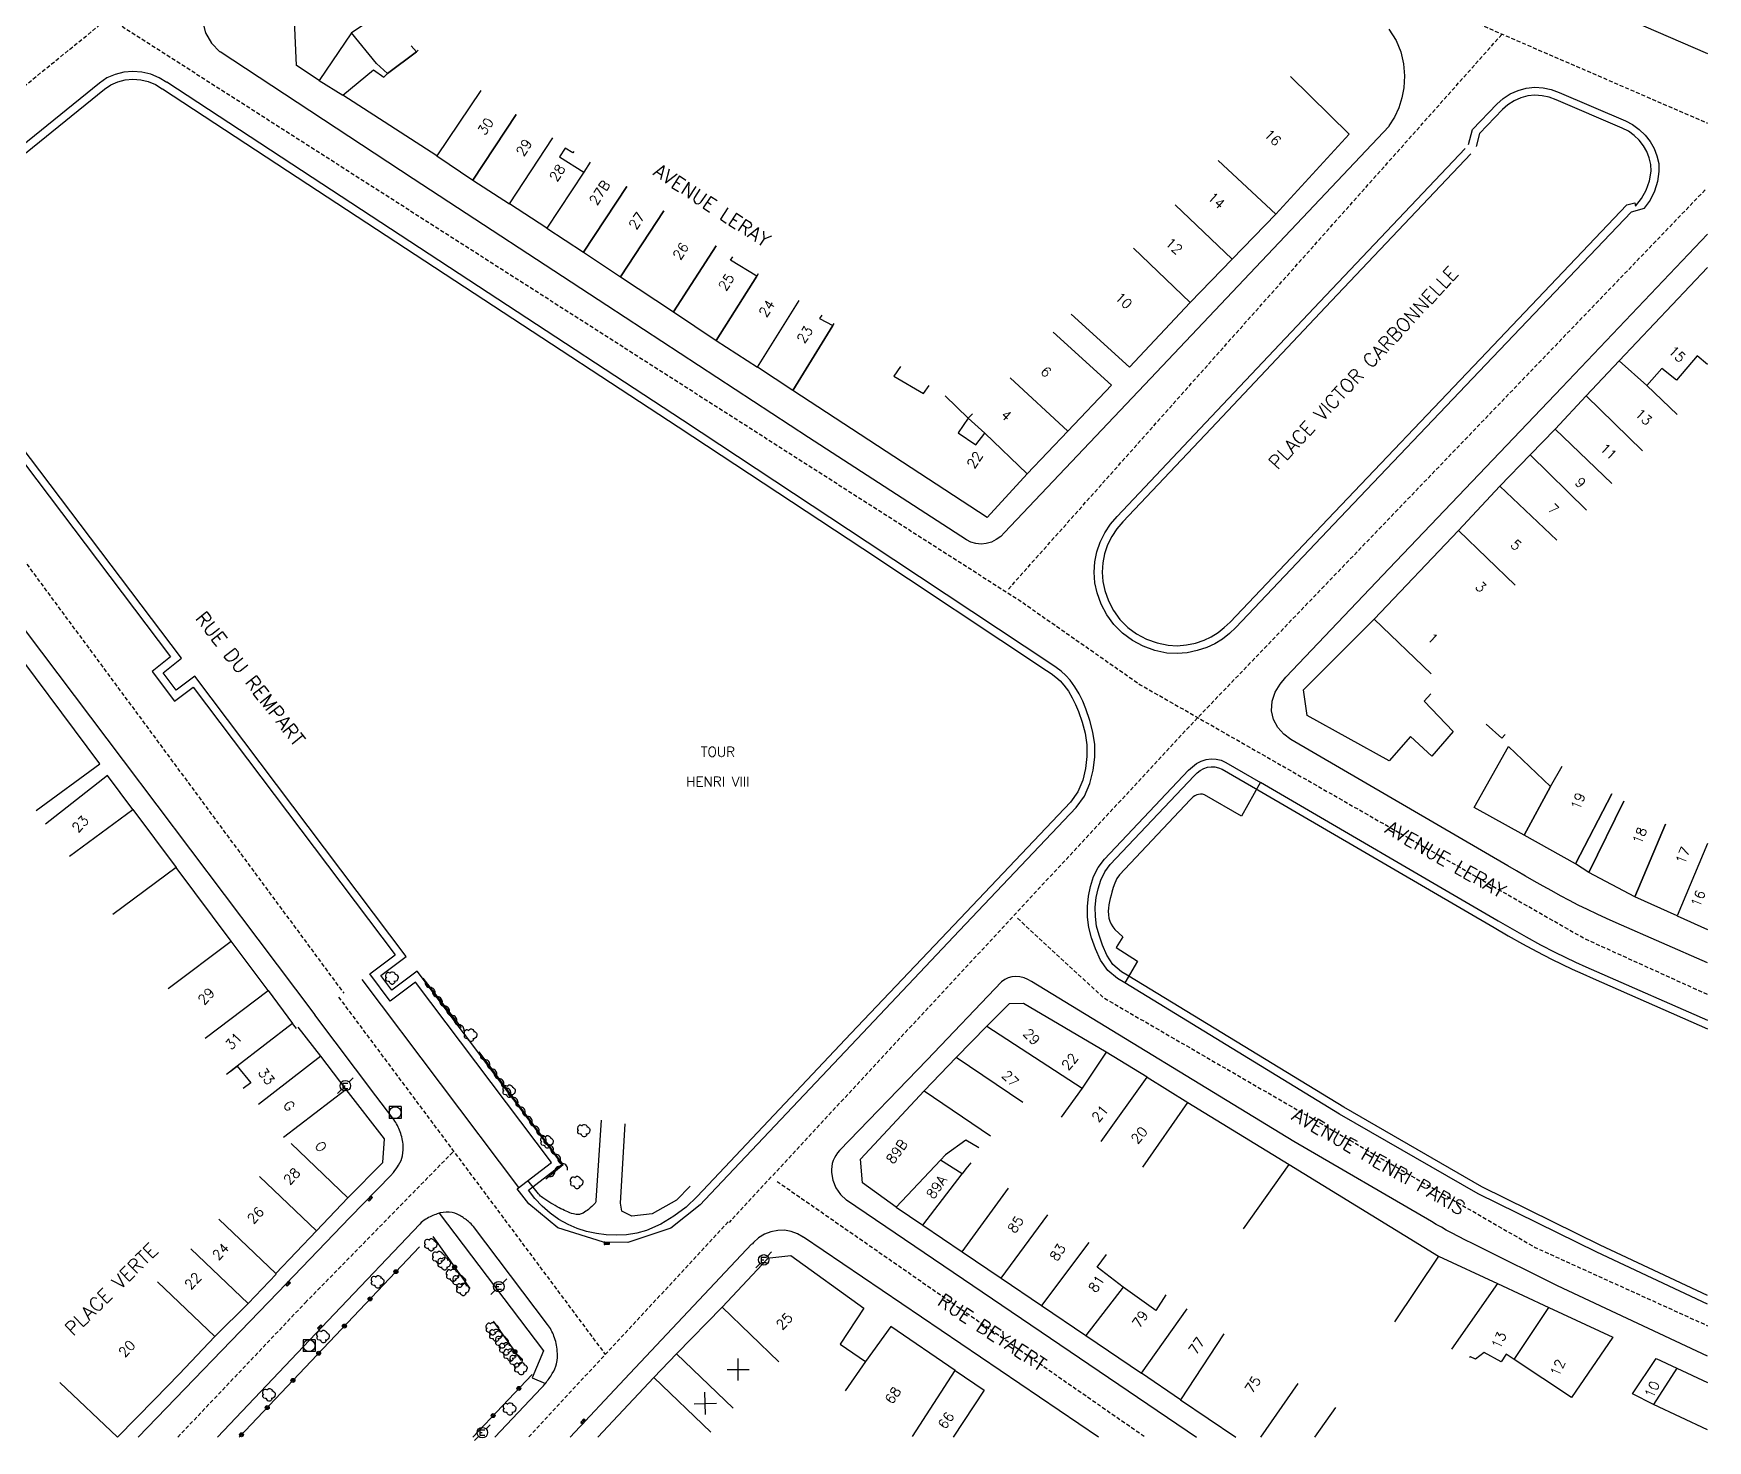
# Model space of a CAD drawing. Header units: millimetres. Extents: x 79999 to 81000, y 145000 to 146000.
# Drawn here: x 80787.5 to 81000, y 144999.6 to 145178.2 of the extents above; entities that cross this region are included whole.
import ezdxf
from ezdxf.enums import TextEntityAlignment as Align

# ---------------------------------------------------------------- set-up
doc = ezdxf.new("R2010")
doc.units = ezdxf.units.MM
doc.linetypes.add('DASHED', pattern=[0.75, 0.5, -0.25])
doc.layers.get('0').update_dxf_attribs({"linetype": 'CONTINUOUS'})
for name, color, linetype in [('W0001', 6, 'DASHED'), ('W0008', 7, 'CONTINUOUS'), ('W0100', 7, 'CONTINUOUS'), ('W0300', 7, 'CONTINUOUS'), ('W0302', 3, 'CONTINUOUS'), ('W0310', 3, 'CONTINUOUS'), ('W0322', 7, 'CONTINUOUS'), ('W0400', 7, 'CONTINUOUS'), ('W0420', 7, 'CONTINUOUS'), ('W0471', 7, 'CONTINUOUS'), ('W0989', 7, 'CONTINUOUS'), ('W0991', 7, 'CONTINUOUS'), ('W1102', 7, 'CONTINUOUS')]:
    doc.layers.add(name, color=color, linetype=linetype)
doc.styles.get("Standard").update_dxf_attribs({"font": 'romans.shx', "width": 0.85})

# ---------------------------------------------------------------- blocks, each defined once
blk = doc.blocks.new('t310o')
at = {"color": 0, "linetype": 'Continuous'}
for centre, start, end in [((-0.5, 0.38), 216.8699, 323.1304), ((0.5, -0.37), 36.8699, 143.1303)]:
    blk.add_arc(centre, 0.625, start, end, dxfattribs=at)
blk = doc.blocks.new('t322o')
at = {"color": 0, "linetype": 'Continuous'}
for radius in [0.25, 0.15]:
    blk.add_circle((0, 0), radius, dxfattribs=at)
blk = doc.blocks.new('t991o')
at = {"color": 0, "linetype": 'Continuous'}
for p, q in [((-1, 1), (1, -1)), ((-1, -1), (1, 1))]:
    blk.add_line(p, q, dxfattribs=at)
blk = doc.blocks.new('T300')
for p, q in [((-0.8, 0.51), (-0.86, 0.34)), ((-0.86, 0.34), (-0.86, 0.17)), ((-0.86, 0.17), (-0.74, 0.06)), ((-0.69, 0.63), (-0.8, 0.51)), ((-0.8, -0.06), (-0.74, 0.06)), ((-0.74, 0.06), (-0.69, 0.11)), ((-0.57, 0.69), (-0.69, 0.63)), ((-0.46, 0.69), (-0.57, 0.69)), ((-0.29, 0.63), (-0.46, 0.69)), ((-0.29, 0.63), (-0.17, 0.74)), ((-0.23, 0.57), (-0.29, 0.63)), ((-0.17, 0.74), (-0.06, 0.8)), ((-0.06, 0.8), (0.06, 0.8)), ((0.06, 0.8), (0.23, 0.74)), ((0.23, 0.74), (0.34, 0.63)), ((0.34, 0.63), (0.4, 0.51)), ((0.46, 0.46), (0.34, 0.46)), ((0.4, 0.51), (0.4, 0.46)), ((0.57, 0.4), (0.46, 0.46)), ((0.57, 0.4), (0.69, 0.29)), ((0.69, 0.29), (0.74, 0.17)), ((0.74, 0.06), (0.69, -0.17)), ((0.74, 0.17), (0.74, 0.06)), ((-0.8, -0.17), (-0.8, -0.06)), ((-0.8, -0.23), (-0.8, -0.17)), ((-0.74, -0.34), (-0.8, -0.23)), ((-0.69, -0.4), (-0.74, -0.34)), ((-0.51, -0.46), (-0.69, -0.4)), ((-0.4, -0.46), (-0.51, -0.46)), ((-0.4, -0.46), (-0.34, -0.46)), ((-0.34, -0.46), (-0.34, -0.4)), ((-0.34, -0.51), (-0.34, -0.46)), ((-0.29, -0.63), (-0.34, -0.51)), ((-0.17, -0.74), (-0.29, -0.63)), ((-0.06, -0.8), (-0.17, -0.74)), ((0.06, -0.8), (-0.06, -0.8)), ((0.17, -0.74), (0.06, -0.8)), ((0.23, -0.69), (0.17, -0.74)), ((0.29, -0.46), (0.23, -0.46)), ((0.29, -0.63), (0.23, -0.69)), ((0.46, -0.4), (0.29, -0.46)), ((0.34, -0.51), (0.29, -0.63)), ((0.34, -0.51), (0.34, -0.46)), ((0.57, -0.34), (0.46, -0.4)), ((0.63, -0.29), (0.57, -0.34)), ((0.69, -0.17), (0.63, -0.29))]:
    blk.add_line(p, q)
blk = doc.blocks.new('T471')
for p, q in [((-0.333334, 0.333334), (-0.333334, -0.333334)), ((-0.333334, 0.333334), (0.333334, 0.333334)), ((-0.333334, 0), (0, 0)), ((0.500001, 0.500001), (1.000002, 1.000002)), ((-0.500001, -0.500001), (-1.000002, -1.000002)), ((-0.333334, -0.333334), (0.333334, -0.333334))]:
    blk.add_line(p, q)
blk.add_ellipse((0, 0), major_axis=(0.471405, 0.471405), ratio=1, start_param=5.4977871438, end_param=11.780972451)
blk = doc.blocks.new('T400')
for p, q in [((-0.15, 0.3), (0.15, 0.3)), ((-0.15, -0.25), (-0.15, 0.3)), ((-0.15, 0.15), (0.15, 0.15)), ((-0.15, 0), (0.15, 0)), ((0.15, 0.3), (0.15, -0.25)), ((-0.15, -0.15), (0.15, -0.15)), ((-0.15, -0.25), (-0.15, -0.3)), ((-0.15, -0.3), (0.15, -0.3)), ((0.15, -0.3), (0.15, -0.25))]:
    blk.add_line(p, q)
blk = doc.blocks.new('T420')
for p, q in [((0.75, 0.75), (-0.75, 0.75)), ((-0.75, 0.75), (-0.75, -0.75)), ((0.75, 0.75), (0.75, -0.75)), ((0.75, -0.75), (-0.75, -0.75))]:
    blk.add_line(p, q)
blk.add_ellipse((0, 0), major_axis=(-0.53, 0.53), ratio=1, start_param=3.926991, end_param=10.210176)

msp = doc.modelspace()

# ---------------------------------------------------------------- linework, layer by layer
at = {"layer": 'W0001', "flags": 128}
for points in [[(80714.41, 145292.79), (80772.32, 145265.54), (80818.35, 145245.57), (80864.82, 145225.41), (80896, 145211.92), (80921.34, 145200.89), (80951.9, 145187.65), (80961.51, 145183.5), (81000, 145166.82)], [(80665.28, 145269.64), (80795.89, 145180.93), (80912.71, 145106.2), (80927.98, 145095.53), (80984.43, 145063.28), (81000, 145056.21)], [(80593.39, 145000), (80645.94, 145043.32), (80662.36, 145064.91), (80684.27, 145086.81), (80752.82, 145144.41), (80779.91, 145166.32), (80856.97, 145228.82)], [(80911.25, 145107.66), (80973.92, 145178.12)], [(80999.7, 145158.35), (80934.89, 145090.94), (80875.78, 145027.26)], [(80758.54, 145148.84), (80826.87, 145056.37)], [(80912.41, 145065.87), (80923.34, 145055.78), (80978.1, 145024.1), (81000, 145014.15)], [(80826.21, 145055.87), (80860.07, 145010.5)], [(80881.88, 145032.48), (80928.66, 145000)]]:
    msp.add_lwpolyline(points, dxfattribs=at)
at = {"layer": 'W0001'}
for points in [[(80805.8, 145000), (80821.98, 145017.06), (80840.82, 145036.29)], [(80875.69, 145027.34), (80850.33, 145000)]]:
    msp.add_lwpolyline(points, dxfattribs=at)
at = {"layer": 'W0008', "flags": 128}
for points in [[(80960.92, 145192.57), (81000, 145175.64)], [(80872.7, 145030.15), (80872.1, 145029.5), (80868.41, 145026.54), (80862.94, 145024.72), (80859.84, 145024.75), (80854.04, 145026.57), (80850.38, 145029.64), (80848.9, 145031.55), (80853.24, 145034.88), (80835.99, 145057.77), (80832.77, 145055.37), (80830.17, 145058.84), (80833.4, 145061.23)], [(80849.09, 145031.71), (80829.21, 145058.11)], [(80870.87, 145031.87), (80869.11, 145030.11), (80866.04, 145028.36), (80863.43, 145028.05), (80862.18, 145028.69), (80862, 145029.7), (80862.6, 145039.79)], [(80839, 145028.43), (80852.24, 145010.95), (80850.79, 145007.54), (80852.48, 145006.83)], [(80878.67, 145024.54), (80862.53, 145007.37), (80855.6, 145000)]]:
    msp.add_lwpolyline(points, dxfattribs=at)
at = {"layer": 'W0008'}
for points in [[(80811.79, 145184.81), (80810.74, 145184.25), (80809.88, 145183.43), (80809.27, 145182.42), (80808.94, 145181.27), (80808.92, 145179.75), (80809.31, 145178.28), (80810.07, 145176.96), (80811.15, 145175.88)], [(80959.53, 145178.74), (80960.48, 145177.29), (80961.08, 145175.87), (80961.41, 145174.36), (80961.52, 145172.84), (80961.44, 145171.32), (80961.21, 145170.02), (80960.82, 145168.77), (80960.27, 145167.57), (80959.56, 145166.46)], [(80959.57, 145166.43), (80948.58, 145154.8), (80929.27, 145134.41), (80910.77, 145114.83), (80910.27, 145114.36), (80909.71, 145113.95), (80909.09, 145113.63), (80908.42, 145113.44), (80907.77, 145113.39), (80907.12, 145113.46), (80906.49, 145113.64), (80905.91, 145113.94), (80885.88, 145126.93), (80860.25, 145143.67), (80835.67, 145159.73), (80811.17, 145175.89)], [(80804.4, 145171.98), (80803.43, 145172.59), (80802.37, 145173.04), (80801.25, 145173.31), (80800.1, 145173.39), (80798.97, 145173.29), (80797.86, 145173.01), (80796.81, 145172.55), (80795.86, 145171.91), (80769.28, 145150.41)], [(80872.72, 145030.13), (80891.99, 145050.55), (80905.05, 145064.32), (80919.86, 145079.94), (80920.9, 145081.37), (80921.6, 145082.98), (80922, 145084.66), (80922.22, 145086.34), (80922.22, 145087.93), (80921.98, 145089.49), (80921.57, 145091), (80921.08, 145092.47), (80920.69, 145093.43), (80920.23, 145094.36), (80919.68, 145095.25), (80919.07, 145096.09), (80918.52, 145096.69), (80917.93, 145097.23), (80917.3, 145097.73), (80916.64, 145098.19), (80893.3, 145113.63), (80869.86, 145129.09), (80845.22, 145145.26), (80822.87, 145159.91), (80804.42, 145172)], [(80969.66, 145164.12), (80970.17, 145166.02), (80973.26, 145169.23), (80974.06, 145169.95), (80974.96, 145170.54), (80975.95, 145170.98), (80976.99, 145171.26), (80978.06, 145171.37), (80979.12, 145171.29), (80980.17, 145171.07), (80981.16, 145170.71), (80989.57, 145167.11), (80990.49, 145166.63), (80991.34, 145166.03), (80992.08, 145165.31), (80992.71, 145164.49), (80993.21, 145163.62), (80993.58, 145162.68), (80993.8, 145161.69), (80993.84, 145160.68), (80993.67, 145159.41), (80993.29, 145158.18), (80992.71, 145157.04), (80991.95, 145156.01), (80991.96, 145155.97), (80990.29, 145155.53), (80971.85, 145136.17), (80952.53, 145115.85), (80940.11, 145102.79), (80939.3, 145102.01), (80938.42, 145101.32), (80937.46, 145100.73), (80936.44, 145100.26), (80935.22, 145099.85), (80933.96, 145099.58), (80932.66, 145099.47), (80931.37, 145099.55), (80929.84, 145099.87), (80928.37, 145100.4), (80926.99, 145101.13), (80925.74, 145102.06), (80924.65, 145103.15), (80923.75, 145104.4), (80923.03, 145105.75), (80922.51, 145107.19), (80922.23, 145108.48), (80922.15, 145109.8), (80922.24, 145111.11), (80922.49, 145112.4), (80922.91, 145113.64), (80923.49, 145114.81), (80924.21, 145115.9), (80925.05, 145116.9), (80936.98, 145129.52), (80950.79, 145144.12), (80969.23, 145163.61)], [(81000, 145060.21), (80988.41, 145065.29), (80987.19, 145065.84), (80985.98, 145066.39), (80984.78, 145066.97), (80983.58, 145067.56), (80982.46, 145068.14), (80981.35, 145068.74), (80980.25, 145069.35), (80979.15, 145069.96), (80978.01, 145070.6), (80976.89, 145071.24), (80975.76, 145071.88), (80974.64, 145072.54), (80947.1, 145088.59), (80946.2, 145089.25), (80945.45, 145090.1), (80944.92, 145091.1), (80944.66, 145092.22), (80944.73, 145093.44), (80945.12, 145094.59), (80945.73, 145095.61), (80946.48, 145096.5), (80959.6, 145110.26), (80981.49, 145133.25), (81000, 145152.71)], [(80774.01, 145139.87), (80804.89, 145099.06), (80802.54, 145097.21), (80805.38, 145093.44), (80807.77, 145095.23), (80833.4, 145061.23)], [(80759.95, 145137.28), (80782.26, 145107.89), (80798.88, 145085.89), (80815.95, 145063.24), (80823.2, 145053.63)], [(80926.01, 145057.67), (80925.1, 145058.23), (80923.86, 145059.26), (80922.95, 145060.57), (80922.31, 145061.98), (80921.8, 145063.4), (80921.46, 145064.69), (80921.29, 145066.01), (80921.27, 145067.35), (80921.42, 145068.67), (80921.68, 145069.92), (80922.07, 145071.16), (80922.65, 145072.33), (80923.45, 145073.38), (80934.13, 145084.67), (80934.6, 145085.11), (80935.12, 145085.51), (80935.7, 145085.82), (80936.34, 145086.02), (80936.98, 145086.1), (80937.63, 145086.08), (80938.27, 145085.94), (80938.87, 145085.67), (80943.25, 145083.13), (80943.25, 145083.14), (80973.42, 145065.55), (80975.2, 145064.52), (80976.99, 145063.51), (80978.8, 145062.52), (80980.63, 145061.57), (80981.93, 145060.93), (80983.25, 145060.32), (80984.57, 145059.73), (80985.9, 145059.14), (81000, 145052.94)], [(80943.25, 145083.14), (80940.82, 145078.83), (80936.15, 145081.53), (80935.9, 145081.63), (80935.64, 145081.64), (80935.38, 145081.61), (80935.15, 145081.54), (80934.91, 145081.43), (80934.7, 145081.28), (80934.52, 145081.11), (80934.34, 145080.93), (80925.37, 145071.4), (80925, 145070.91), (80924.74, 145070.35), (80924.55, 145069.77), (80924.39, 145069.2), (80924.29, 145068.8), (80924.18, 145068.4), (80924.09, 145068), (80924.01, 145067.6), (80923.95, 145067.18), (80923.93, 145066.76), (80923.94, 145066.33), (80924, 145065.91), (80924.11, 145065.51), (80924.28, 145065.13), (80924.51, 145064.78), (80924.78, 145064.47), (80925.78, 145063.5), (80924.91, 145062.16), (80927.65, 145060.44), (80926.01, 145057.67)], [(81000, 145010.29), (80980.95, 145019.23), (80971.09, 145024.14), (80970.18, 145024.58), (80969.28, 145025.03), (80968.38, 145025.49), (80967.48, 145025.95), (80966.84, 145026.3), (80966.21, 145026.65), (80965.57, 145027.01), (80964.94, 145027.37), (80947.5, 145037.53), (80914.2, 145057.87), (80913.73, 145058.12), (80913.23, 145058.32), (80912.71, 145058.44), (80912.17, 145058.47), (80911.69, 145058.43), (80911.22, 145058.31), (80910.78, 145058.11), (80910.39, 145057.8), (80900.95, 145047.92), (80889.81, 145036.38), (80889.56, 145036.09), (80889.34, 145035.78), (80889.16, 145035.45), (80889.01, 145035.11), (80888.89, 145034.75), (80888.82, 145034.37), (80888.79, 145034), (80888.79, 145033.62), (80888.97, 145032.61), (80889.36, 145031.66), (80889.95, 145030.81), (80890.69, 145030.11)], [(81000, 145016.89), (80985.94, 145023.47), (80970.9, 145030.88), (80953.3, 145041.02), (80926.01, 145057.66)], [(80890.7, 145030.14), (80926.45, 145005.88), (80935.13, 145000)], [(80885.2, 145025.38), (80884.46, 145025.82), (80883.66, 145026.12), (80882.82, 145026.27), (80881.96, 145026.26), (80881.1, 145026.09), (80880.28, 145025.76), (80879.54, 145025.29), (80878.88, 145024.71), (80878.7, 145024.51)], [(80922.7, 145000), (80885.22, 145025.39)]]:
    msp.add_lwpolyline(points, dxfattribs=at)
for points in [[(80800.77, 145000), (80818.49, 145018.36), (80827.64, 145027.87), (80832.88, 145033.27, 0.031951), (80833.17, 145033.61, 0.012725), (80833.84, 145034.55, 0.096325), (80834.33, 145035.72, 0.080848), (80834.4, 145037.22, 0.065943), (80833.96, 145038.97, 0.067708), (80833.1, 145040.5), (80830.94, 145043.35), (80823.2, 145053.63)], [(80846.05, 145000), (80851.99, 145006.25, 0.030236), (80852.49, 145006.83, 0.015406), (80853.35, 145008.07, 0.091002), (80853.88, 145009.33, 0.076006), (80853.98, 145010.95, 0.065411), (80853.56, 145012.83, 0.074748), (80852.75, 145014.31), (80843.33, 145026.75, 0.061327), (80842.73, 145027.37, 0.037842), (80841.59, 145028.15, 0.114523), (80840.27, 145028.56, 0.102866), (80838.75, 145028.35, 0.04569), (80837.3, 145027.68, 0.07248), (80836.51, 145027.06), (80825.66, 145015.62), (80810.83, 145000)]]:
    msp.add_lwpolyline(points, format="xyb", dxfattribs=at)
at = {"layer": 'W0008', "flags": 128}
msp.add_lwpolyline([(80859.57, 145040.26), (80858.89, 145030.03, -0.161424), (80858.77, 145029.73, -0.043661), (80857.94, 145028.92, -0.048213), (80857.26, 145028.46, -0.076976), (80856.78, 145028.29, -0.125409), (80856.02, 145028.34, -0.047756), (80854.23, 145029.11, -0.023836), (80852.14, 145030.38, -0.077075), (80851.58, 145030.9), (80850.26, 145032.59)], format="xyb", dxfattribs=at)
at = {"layer": 'W0100'}
for p, q in [((80795.89, 145085.49), (80770.65, 145119.32)), ((80787.84, 145079.54), (80795.89, 145085.49)), ((80796.89, 145084), (80789.01, 145077.84)), ((80800.1, 145079.7), (80796.89, 145084)), ((80792.07, 145073.74), (80800.1, 145079.7)), ((80800.1, 145079.7), (80805.6, 145072.32)), ((80805.6, 145072.32), (80797.56, 145066.37)), ((80812.57, 145062.98), (80805.6, 145072.32)), ((80804.6, 145056.94), (80812.57, 145062.98)), ((80817.26, 145056.69), (80812.57, 145062.98)), ((80809.28, 145050.67), (80817.26, 145056.69)), ((80817.26, 145056.69), (80820.37, 145052.51)), ((80820.37, 145052.51), (80813.33, 145047.1)), ((80820.86, 145051.89), (80820.37, 145052.51)), ((80904.63, 145048.19), (80908.5, 145052.17)), ((80908.5, 145052.17), (80920.63, 145044.29)), ((80923.67, 145048.88), (80920.63, 145044.29)), ((80928.85, 145045.69), (80923.67, 145048.88)), ((80813.33, 145047.1), (80811.97, 145046.04)), ((80812.45, 145046.41), (80813.33, 145047.1)), ((80813.33, 145047.1), (80815.09, 145044.98)), ((80904.63, 145048.19), (80900.55, 145043.98)), ((80913.06, 145042.51), (80904.63, 145048.19)), ((80815.09, 145044.98), (80814.12, 145044.28)), ((80920.63, 145044.29), (80917.96, 145040.63)), ((80923.04, 145037.52), (80928.85, 145045.69)), ((80928.85, 145045.69), (80934.03, 145042.51)), ((80900.55, 145043.98), (80908.97, 145038.26)), ((80928.31, 145034.29), (80934.03, 145042.51)), ((80934.03, 145042.51), (80946.87, 145034.62)), ((80903.28, 145035.84), (80902.62, 145035.18)), ((80902.62, 145035.18), (80897, 145029.2)), ((80905.37, 145033.43), (80902.62, 145035.18)), ((80905.84, 145034.06), (80905.37, 145033.43)), ((80906.5, 145034.85), (80905.84, 145034.06)), ((80941.1, 145026.43), (80946.87, 145034.62)), ((80946.87, 145034.62), (80965.84, 145022.98)), ((80900.37, 145026.92), (80905.37, 145033.43)), ((80905.39, 145023.53), (80911.25, 145031.63)), ((80897, 145029.2), (80900.37, 145026.92)), ((80910.35, 145020.17), (80916.27, 145028.24)), ((80900.37, 145026.92), (80905.39, 145023.53)), ((80905.39, 145023.53), (80910.35, 145020.17)), ((80921.45, 145024.73), (80915.46, 145016.71)), ((80922.53, 145021.59), (80923.69, 145023.21)), ((80965.84, 145022.98), (80960.28, 145014.66)), ((80965.84, 145022.98), (80973.35, 145019.49)), ((80925.81, 145019.06), (80922.53, 145021.59)), ((80910.35, 145020.17), (80915.46, 145016.71)), ((80925.81, 145019.06), (80921.06, 145012.92)), ((80929.96, 145016.1), (80925.81, 145019.06)), ((80973.35, 145019.49), (80967.51, 145011.17)), ((80973.35, 145019.49), (80979.84, 145016.47)), ((80915.46, 145016.71), (80921.06, 145012.92)), ((80931.25, 145018.09), (80929.96, 145016.1)), ((80928.14, 145008.12), (80933.93, 145016.28)), ((80975.45, 145009.88), (80979.84, 145016.47)), ((80979.84, 145016.47), (80987.96, 145012.69)), ((80896.32, 145014.05), (80893.11, 145009.59)), ((80904.49, 145008.48), (80896.32, 145014.05)), ((80921.06, 145012.92), (80928.14, 145008.12)), ((80938.61, 145013.1), (80933.11, 145004.75)), ((80987.96, 145012.69), (80982.72, 145005.05)), ((80893.11, 145009.59), (80890.52, 145005.9)), ((80899.08, 145000.07), (80904.49, 145008.48)), ((80904.49, 145008.48), (80908.19, 145005.96)), ((80933.11, 145004.75), (80928.14, 145008.12)), ((80982.72, 145005.05), (80975.45, 145009.88)), ((80996.1, 145008.75), (80993.13, 145004.15)), ((80993.46, 145009.98), (80996.1, 145008.75)), ((80996.1, 145008.75), (81000, 145006.94)), ((80943.29, 145000), (80948.03, 145006.81)), ((80933.11, 145004.75), (80940.12, 145000)), ((81000, 145000.95), (80993.13, 145004.15)), ((80950.13, 145000), (80952.8, 145003.76))]:
    msp.add_line(p, q, dxfattribs=at)
for points in [[(80820.52, 145181.74), (80829, 145188.66), (80834.02, 145182.37), (80833.39, 145181.97), (80827.86, 145178.3), (80823.77, 145172.25), (80820.86, 145174.12), (80820.52, 145181.74)], [(80823.77, 145172.25), (80826.74, 145170.35), (80830.64, 145173.58), (80831.98, 145172.64), (80832.41, 145173.12), (80831.03, 145174.37), (80827.86, 145178.3), (80823.77, 145172.25)], [(80835.45, 145176.64), (80836.1, 145175.86), (80832.41, 145173.12), (80831.03, 145174.37), (80827.86, 145178.3)], [(80838.68, 145162.66), (80826.74, 145170.35), (80830.64, 145173.58), (80831.98, 145172.64), (80832.41, 145173.12), (80836.1, 145175.86), (80836.33, 145176.07)], [(80947.08, 145172.74), (80954.52, 145165.4), (80945.2, 145155.28), (80937.86, 145162.07)], [(80844.26, 145170.96), (80838.68, 145162.66)], [(80844.26, 145170.96), (80838.68, 145162.66), (80843.26, 145159.59), (80848.78, 145167.92)], [(80848.78, 145167.92), (80843.26, 145159.59), (80847.92, 145156.58), (80853.4, 145164.95)], [(80856.07, 145163.21), (80855.96, 145163.04), (80855, 145163.65), (80854.28, 145162.53), (80857.34, 145160.61), (80852.66, 145153.5), (80847.92, 145156.58), (80853.4, 145164.95)], [(80858.14, 145161.87), (80857.34, 145160.61), (80852.66, 145153.5), (80857.32, 145150.42), (80862.8, 145158.79)], [(80932.41, 145156.46), (80939.65, 145149.57), (80945.2, 145155.28), (80937.86, 145162.07)], [(80862.8, 145158.79), (80857.32, 145150.42), (80862.02, 145147.31), (80867.51, 145155.67)], [(80867.51, 145155.67), (80862.02, 145147.31), (80868.73, 145142.86), (80874.17, 145151.25)], [(80927.12, 145150.95), (80934.34, 145144.03), (80939.65, 145149.57), (80932.41, 145156.46)], [(80874.17, 145151.25), (80868.73, 145142.86), (80874.15, 145139.24), (80879.31, 145147.39)], [(80927.12, 145150.95), (80934.34, 145144.03), (80926.61, 145135.85), (80919.2, 145142.58)], [(80879.31, 145147.39), (80875.98, 145149.44), (80876.26, 145149.86)], [(80988.8, 145136.63), (81000, 145148.51)], [(80879.5, 145147.69), (80879.31, 145147.39), (80874.15, 145139.24), (80879.38, 145135.85), (80884.7, 145144.32)], [(80887.57, 145142.43), (80887.27, 145142.03), (80888.95, 145141.11), (80883.88, 145132.89), (80879.38, 145135.85), (80884.7, 145144.32)], [(80903.2, 145132.2), (80906.15, 145129.35), (80904.88, 145127.52), (80907.13, 145125.97), (80908.24, 145127.47), (80913.63, 145122.28), (80908.57, 145116.74), (80883.88, 145132.89), (80888.95, 145141.11), (80889.14, 145141.4)], [(80911.46, 145134.47), (80918.81, 145127.7), (80924.35, 145133.56), (80916.95, 145140.29)], [(80897.53, 145135.91), (80896.72, 145134.71), (80900.45, 145132.51), (80901.18, 145133.53)], [(80984.61, 145132.21), (80988.8, 145136.63), (80992.31, 145133.51), (80996.15, 145129.85)], [(81000, 145136.16), (80998.7, 145137.29), (80996.07, 145134.17), (80994.2, 145135.69), (80992.31, 145133.51), (80988.8, 145136.63)], [(80906.71, 145129.91), (80906.15, 145129.35), (80908.24, 145127.47), (80913.63, 145122.28), (80918.81, 145127.7), (80911.46, 145134.47)], [(80980.65, 145127.98), (80984.61, 145132.21), (80991.76, 145125.21)], [(80991.76, 145125.21), (80984.61, 145132.21)], [(80977.48, 145124.69), (80980.65, 145127.98), (80987.86, 145121.05)], [(80987.86, 145121.05), (80980.65, 145127.98)], [(80973.63, 145120.75), (80977.48, 145124.69), (80984.63, 145117.69)], [(80984.63, 145117.69), (80977.48, 145124.69)], [(80968.4, 145115.11), (80973.63, 145120.75), (80980.89, 145113.87)], [(80980.89, 145113.87), (80973.63, 145120.75)], [(80957.69, 145103.83), (80968.4, 145115.11), (80975.6, 145108.17)], [(80975.6, 145108.17), (80968.4, 145115.11)], [(80948.7, 145094.87), (80957.69, 145103.83), (80964.9, 145096.9)], [(80964.9, 145096.9), (80957.69, 145103.83)], [(80964.88, 145094.36), (80964.04, 145093.44), (80967.72, 145089.57), (80965.02, 145086.46), (80962.28, 145088.97), (80959.58, 145085.86), (80949.18, 145091.62), (80948.7, 145094.87)], [(80974.32, 145089.2), (80973.87, 145088.75), (80971.91, 145090.52)], [(80974.75, 145087.7), (80980.06, 145082.6), (80976.74, 145076.44), (80970.39, 145079.95), (80974.75, 145087.7)], [(80980.06, 145082.6), (80981.56, 145085.2)], [(80987.87, 145081.68), (80983.26, 145072.8), (80976.74, 145076.44), (80980.06, 145082.6)], [(80989.37, 145080.75), (80984.95, 145071.69), (80983.26, 145072.8), (80987.87, 145081.68)], [(80994.68, 145077.83), (80990.77, 145068.58), (80984.95, 145071.69), (80989.37, 145080.75)], [(80996.13, 145066.18), (80990.77, 145068.58), (80994.68, 145077.83)], [(81000, 145075.37), (80996.13, 145066.18)], [(81000, 145075.37), (80996.13, 145066.18), (81000, 145064.44)], [(80923.67, 145048.88), (80913.18, 145055.04), (80911.33, 145055), (80908.5, 145052.17)], [(80798.14, 145000), (80802.87, 145004.82), (80805.97, 145008.02), (80810.51, 145012.79), (80814.74, 145016.97), (80818.31, 145020.69), (80818.24, 145020.76), (80823.4, 145026.19), (80827.41, 145030.39), (80831.84, 145034.89), (80832.03, 145037.87), (80827.16, 145044.16), (80823.95, 145048.35), (80821.07, 145052.04)], [(80897, 145029.2), (80892.71, 145032.29), (80892.48, 145035.3), (80900.55, 145043.98)], [(80907.48, 145036.74), (80905.84, 145037.71), (80903.28, 145035.84)], [(80880.59, 145022.74), (80883.63, 145023.08), (80892.9, 145016.39)], [(80892.9, 145016.39), (80889.9, 145011.79), (80893.11, 145009.59)], [(80975.45, 145009.88), (80974.44, 145010.56), (80973.82, 145009.56), (80971.63, 145010.76), (80970.55, 145009.89), (80969.89, 145010.22), (80969.8, 145010.11)], [(80993.13, 145004.15), (80990.46, 145005.5), (80993.46, 145009.98)], [(80908.19, 145005.96), (80904.23, 145000)]]:
    msp.add_lwpolyline(points, dxfattribs=at)
at = {"layer": 'W0100', "flags": 128}
msp.add_lwpolyline([(80880.68, 145022.66), (80874.91, 145016.51), (80869.1, 145010.6), (80866.25, 145007.58), (80859.12, 145000)], dxfattribs=at)
at = {"layer": 'W0302'}
for points in [[(80769.91, 145149.64), (80796.49, 145171.13), (80797.3, 145171.68), (80798.2, 145172.07), (80799.14, 145172.31), (80800.11, 145172.39), (80801.1, 145172.32), (80802.06, 145172.09), (80802.97, 145171.71), (80803.8, 145171.18)], [(80803.87, 145171.16), (80822.32, 145159.07), (80844.67, 145144.42), (80869.31, 145128.26), (80892.75, 145112.8), (80916.09, 145097.35), (80916.68, 145096.94), (80917.26, 145096.49), (80917.8, 145096), (80918.29, 145095.46), (80918.86, 145094.69), (80919.36, 145093.87), (80919.78, 145093.01), (80920.14, 145092.13), (80920.6, 145090.76), (80920.98, 145089.36), (80921.22, 145087.9), (80921.22, 145086.43), (80921.03, 145084.91), (80920.69, 145083.39), (80920.07, 145081.92), (80919.13, 145080.63), (80904.32, 145065.01), (80891.26, 145051.24), (80871.75, 145030.56), (80870.34, 145029.22), (80868.79, 145028.04), (80867.11, 145027.04), (80865.32, 145026.26), (80864.06, 145025.89), (80862.77, 145025.7), (80861.47, 145025.64), (80860.18, 145025.69), (80858.94, 145025.84), (80857.71, 145026.11), (80856.51, 145026.49), (80855.36, 145026.99), (80854.19, 145027.65), (80853.08, 145028.42), (80852.06, 145029.31), (80851.14, 145030.31), (80850.31, 145031.34), (80854.61, 145034.67), (80836.21, 145059.15), (80832.98, 145056.75), (80831.58, 145058.61), (80834.81, 145061.02), (80807.97, 145096.63), (80805.58, 145094.84), (80803.93, 145097.03), (80806.27, 145098.88), (80774.2, 145141.27)], [(80969.95, 145162.92), (80951.52, 145143.44), (80937.7, 145128.83), (80925.77, 145116.21), (80925.01, 145115.31), (80924.36, 145114.33), (80923.84, 145113.27), (80923.46, 145112.15), (80923.23, 145110.99), (80923.15, 145109.81), (80923.22, 145108.63), (80923.47, 145107.47), (80923.94, 145106.17), (80924.59, 145104.93), (80925.41, 145103.81), (80926.39, 145102.81), (80927.53, 145101.97), (80928.79, 145101.31), (80930.12, 145100.83), (80931.51, 145100.54), (80932.68, 145100.47), (80933.84, 145100.57), (80934.98, 145100.82), (80936.08, 145101.19), (80937, 145101.62), (80937.86, 145102.15), (80938.66, 145102.78), (80939.39, 145103.48), (80951.81, 145116.54), (80971.13, 145136.86), (80989.76, 145156.43), (80990.76, 145156.69), (80990.86, 145156.27), (80991.61, 145157.25), (80992.22, 145158.32), (80992.65, 145159.49), (80992.84, 145160.72), (80992.8, 145161.58), (80992.61, 145162.42), (80992.3, 145163.21), (80991.88, 145163.95), (80991.34, 145164.65), (80990.69, 145165.27), (80989.97, 145165.78), (80989.18, 145166.19), (80980.77, 145169.79), (80979.91, 145170.1), (80979.01, 145170.3), (80978.09, 145170.37), (80977.17, 145170.28), (80976.28, 145170.04), (80975.44, 145169.66), (80974.66, 145169.16), (80973.98, 145168.54), (80971.07, 145165.52), (80970.63, 145163.86)], [(80926.53, 145058.52), (80925.62, 145059.08), (80924.52, 145060.01), (80923.73, 145061.19), (80923.19, 145062.46), (80922.75, 145063.72), (80922.45, 145064.89), (80922.29, 145066.09), (80922.27, 145067.3), (80922.4, 145068.5), (80922.63, 145069.61), (80922.97, 145070.71), (80923.47, 145071.76), (80924.18, 145072.7), (80934.85, 145083.98), (80935.21, 145084.32), (80935.61, 145084.63), (80936.05, 145084.88), (80936.54, 145085.04), (80937, 145085.1), (80937.47, 145085.09), (80937.93, 145084.99), (80938.37, 145084.8), (80943.41, 145081.88), (80943.41, 145081.88), (80972.91, 145064.69), (80974.71, 145063.65), (80976.51, 145062.63), (80978.34, 145061.64), (80980.18, 145060.68), (80981.49, 145060.04), (80982.82, 145059.42), (80984.16, 145058.82), (80985.5, 145058.23), (81000, 145051.85)], [(81000, 145017.99), (80986.37, 145024.38), (80971.37, 145031.77), (80953.81, 145041.88), (80926.54, 145058.52)]]:
    msp.add_lwpolyline(points, dxfattribs=at)
at = {"layer": 'W0310', "flags": 128}
for points in [[(80836.91, 145058.27), (80841.76, 145052.01)], [(80852.51, 145032.78), (80854.73, 145034.63), (80844.05, 145048.92)]]:
    msp.add_lwpolyline(points, dxfattribs=at)
at = {"layer": 'W0322', "flags": 128}
for points in [[(80838.17, 145025.46), (80842.89, 145018.89)], [(80813.6, 145000), (80836.49, 145024.18)], [(80845.86, 145014.74), (80849.4, 145009.72)], [(80843.24, 145000), (80850.79, 145007.97)]]:
    msp.add_lwpolyline(points, dxfattribs=at)
at = {"layer": 'W1102', "flags": 128}
for points in [[(80823.95, 145048.35), (80816.04, 145042.23)], [(80827.16, 145044.16), (80819.24, 145038.05)], [(80827.41, 145030.39), (80820.18, 145037.29)], [(80823.4, 145026.19), (80816.17, 145033.09)], [(80818.24, 145020.76), (80811, 145027.66)], [(80814.74, 145016.97), (80807.44, 145023.92)], [(80810.51, 145012.79), (80803.21, 145019.74)], [(80874.91, 145016.51), (80882.12, 145009.58)], [(80869.1, 145010.6), (80876.31, 145003.67)], [(80798.14, 145000), (80790.84, 145006.95)], [(80866.25, 145007.58), (80873.46, 145000.65)]]:
    msp.add_lwpolyline(points, dxfattribs=at)

# ---------------------------------------------------------------- block references
at = {"layer": 'W0300'}
for p in [(80833.02, 145058.29), (80843.02, 145051.02), (80847.91, 145043.92), (80852.72, 145037.48), (80857.39, 145038.91), (80856.49, 145032.33), (80837.97, 145024.42), (80838.98, 145022.8), (80839.67, 145022.01), (80840.75, 145020.54), (80831.21, 145019.72), (80841.57, 145019.8), (80842.04, 145018.76), (80845.79, 145013.77), (80824.29, 145012.77), (80846.22, 145012.93), (80847, 145012.09), (80847.47, 145011.2), (80848.03, 145010.43), (80848.8, 145009.69), (80849.4, 145008.7), (80817.42, 145005.37), (80847.97, 145003.58)]:
    msp.add_blockref('T300', p, dxfattribs=at)
at = {"layer": 'W0310'}
for p, rotation in [((80837.83, 145057.08), 307.7422325364292), ((80838.75, 145055.9), 307.7422325364292), ((80839.67, 145054.71), 307.7422325364292), ((80840.59, 145053.53), 307.7422325364292), ((80841.51, 145052.34), 307.7422325364292), ((80844.79, 145047.93), 126.7832934690385), ((80845.69, 145046.73), 126.7832934690385), ((80846.58, 145045.53), 126.7832934690385), ((80847.48, 145044.33), 126.7832934690385), ((80848.38, 145043.13), 126.7832934690385), ((80849.28, 145041.92), 126.7832934690385), ((80850.18, 145040.72), 126.7832934690385), ((80851.07, 145039.52), 126.7832934690385), ((80851.97, 145038.32), 126.7832934690385), ((80852.87, 145037.12), 126.7832934690385), ((80853.77, 145035.92), 126.7832934690385), ((80854.67, 145034.72), 126.7832934690385), ((80853.67, 145033.74), 39.87736401218822)]:
    msp.add_blockref('t310o', p, dxfattribs=dict(at, rotation=rotation))
at = {"layer": 'W0322'}
for p, rotation in [((80833.49, 145021.01), 46.56968729346359), ((80840.94, 145021.6), 305.669437088757), ((80830.22, 145017.56), 46.56968729346359), ((80826.96, 145014.11), 46.56968729346359), ((80823.69, 145010.66), 46.56968729346359), ((80848.6, 145010.86), 305.1016917581414), ((80820.42, 145007.21), 46.56968729346359), ((80849.1, 145006.19), 46.53895683228138), ((80817.16, 145003.76), 46.56968729346359), ((80845.84, 145002.74), 46.53895683228138), ((80813.89, 145000.31), 46.56968729346359)]:
    msp.add_blockref('t322o', p, dxfattribs=dict(at, rotation=rotation))
at = {"layer": 'W0400'}
for p, rotation in [((80830.21, 145030.3), 315.65052159177), ((80860.25, 145024.6), 270.3090532944601), ((80819.78, 145019.49), 316.7238432698185), ((80823.87, 145013.95), 136.4815067913402), ((80857.27, 145002), 316.9935407954786)]:
    msp.add_blockref('T400', p, dxfattribs=dict(at, rotation=rotation))
at = {"layer": 'W0420'}
for p in [(80833.4, 145041.21), (80822.48, 145011.61)]:
    msp.add_blockref('T420', p, dxfattribs=at)
at = {"layer": 'W0471'}
for p in [(80827.07, 145044.62), (80880.19, 145022.51), (80846.56, 145019.11), (80844.46, 145000.58)]:
    msp.add_blockref('T471', p, dxfattribs=at)
at = {"layer": 'W0991'}
for p, rotation in [((80876.94, 145008.59), 45.47980151595095), ((80872.77, 145004.29), 46.70547433616718)]:
    msp.add_blockref('t991o', p, dxfattribs=dict(at, rotation=rotation))

# ---------------------------------------------------------------- texts
at = {"layer": 'W0989'}
for s, rotation, p in [('AVENUE LERAY', 326.7, (80873.63, 145156.36)), ('PLACE VICTOR CARBONNELLE', 47.205, (80956.31, 145135.76)), ('RUE DU REMPART', 307.8, (80815, 145096.26)), ('AVENUE LERAY', 330.3, (80966.77, 145073.33)), ('AVENUE HENRI PARIS', 330.3, (80958.28, 145035)), ('PLACE VERTE', 44.672, (80797.37, 145018.78)), ('RUE BEYAERT', 326.8625, (80909.17, 145013.31))]:
    msp.add_text(s, height=1.75, rotation=rotation, dxfattribs=at).set_placement(p, align=Align.MIDDLE)
at = {"layer": 'W0991'}
for s, rotation, p in [('30', 56.7382, (80844.88, 145166.41)), ('16', 316.9991, (80944.81, 145164.99)), ('29', 56.7383, (80849.75, 145163.73)), ('28', 56.7357, (80853.98, 145160.51)), ('27B', 56.732, (80859.35, 145157.99)), ('14', 317.0004, (80937.65, 145157)), ('27', 56.7281, (80864.05, 145154.43)), ('26', 56.723, (80869.64, 145150.58)), ('12', 317.0008, (80932.28, 145151.22)), ('25', 56.7176, (80875.43, 145146.65)), ('24', 56.7132, (80880.57, 145143.31)), ('10 ', 317.0012, (80926.2, 145144)), ('23', 56.7093, (80885.39, 145139.97)), ('15', 316.671, (80996.14, 145137.5)), ('6', 317.0017, (80916.03, 145135.25)), ('4', 317.0025, (80910.98, 145129.73)), ('13', 316.6719, (80991.89, 145129.53)), ('22', 56.5985, (80906.98, 145124.07)), ('11', 316.6723, (80987.43, 145125.13)), ('9', 316.6725, (80983.87, 145121.18)), ('7', 316.6725, (80980.44, 145117.83)), ('5', 316.6725, (80975.7, 145113.26)), ('3', 316.6723, (80971.23, 145107.94)), ('1', 316.6711, (80965.13, 145101.41)), ('TOUR', 359.8985, (80874.37, 145087.01)), ('HENRI VIII', 359.8985, (80874.37, 145083.22)), ('19', 68.0425, (80983.56, 145080.76)), ('23', 46.0055, (80793.42, 145077.85)), ('18', 68.039, (80991.39, 145076.37)), ('17', 68.0369, (80996.88, 145073.86)), ('16', 68.0351, (80998.8, 145068.38)), ('29', 45.9955, (80809.41, 145055.99)), ('31', 45.987, (80812.89, 145050.29)), ('29', 313.6575, (80914.21, 145050.83)), ('22', 49.7189, (80919.04, 145047.69)), ('33', 307.5314, (80817.06, 145045.81)), ('27', 315.4815, (80911.5, 145045.52)), ('G', 307.5314, (80819.94, 145042.07)), ('21', 49.6853, (80922.87, 145041.09)), ('20', 49.6776, (80927.85, 145038.35)), ('O', 307.5314, (80823.97, 145036.89)), ('89B', 54.4787, (80897.08, 145036.26)), ('28', 46.3787, (80820.28, 145033.13)), ('89A', 55.7143, (80902.11, 145031.76)), ('26', 46.3787, (80815.67, 145028.18)), ('85', 55.9474, (80912.16, 145027.01)), ('24', 46.3787, (80811.24, 145023.58)), ('83', 55.9696, (80917.5, 145023.47)), ('22', 46.3787, (80807.72, 145019.83)), ('81', 55.9792, (80922.43, 145019.48)), ('25', 46.7399, (80882.8, 145014.73)), ('79', 55.9872, (80927.98, 145014.99)), ('77', 55.9918, (80935.15, 145011.61)), ('13', 65.0158, (80973.52, 145012.31)), ('20', 46.3787, (80799.34, 145011.24)), ('12', 65.0172, (80980.98, 145008.82)), ('68', 56.0648, (80896.59, 145005.31)), ('75', 55.9948, (80942.28, 145006.68)), ('10', 65.0196, (80992.96, 145006.06)), ('66', 56.0029, (80903.33, 145002.13))]:
    msp.add_text(s, height=1.25, rotation=rotation, dxfattribs=at).set_placement(p, align=Align.MIDDLE)

doc.saveas('drawing.dxf')
